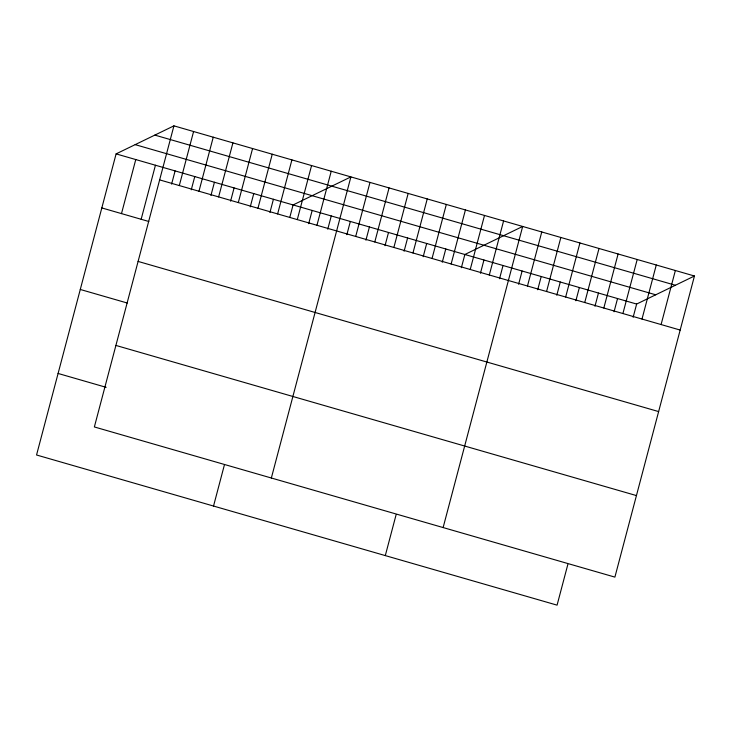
<?xml version="1.0" encoding="UTF-8"?>
<svg xmlns="http://www.w3.org/2000/svg" width="731" height="731" viewBox="0 0 731 731"><rect width="100%" height="100%" fill="white"/><g stroke="black" fill="none" stroke-linecap="round" stroke-linejoin="round"><path stroke-width="1.1" d="M173.923 125.851L94.363 426.95L614.899 577.115L694.45 276.007L173.923 125.851L116.101 153.885L36.55 454.993L557.077 605.149L567.85 564.387M121.492 213.607L135.765 159.559M141.156 219.282L155.438 165.233M171.602 184.139L175.102 170.908M179.305 185.564L193.587 131.525M191.266 189.813L194.766 176.582M198.969 191.239L213.251 137.2M210.93 195.488L214.43 182.247M218.633 196.913L232.915 142.865M230.594 201.162L234.094 187.922M238.297 202.588L252.579 148.539M250.258 206.836L253.758 193.596M257.961 208.262L272.243 154.214M269.922 212.502L273.421 199.271M277.625 213.927L291.907 159.888M213.534 506.044L224.298 465.281M289.878 217.07L293.085 204.945L350.898 176.902L271.347 478.01M297.289 219.602L311.57 165.562M308.674 223.686L312.174 210.446M316.952 225.276L331.234 171.228M327.762 229.187L331.262 215.956M346.85 234.697L350.341 221.456M355.705 236.451L369.987 182.412M365.929 240.197L369.429 226.966M374.793 241.961L389.075 187.913M385.018 245.707L388.517 232.467M393.881 247.462L408.163 193.423M404.106 251.208L407.606 237.977M412.969 252.972L427.242 198.923M423.194 256.718L426.685 243.487M432.048 258.472L446.33 204.433M442.273 262.228L445.773 248.988M451.137 263.982L465.419 209.934M385.301 555.597L396.074 514.834M461.362 267.729L464.861 254.498L522.674 226.455L443.123 527.563M470.225 269.492L484.507 215.444M480.45 273.239L483.949 259.998M489.313 274.993L503.586 220.954M499.538 278.739L503.029 265.508M518.617 284.249L522.117 271.009M527.48 286.004L541.762 231.965M537.705 289.75L541.205 276.519M546.569 291.514L560.851 237.465M556.794 295.26L560.293 282.02M565.657 297.014L579.93 242.975M575.882 300.761L579.372 287.53M584.736 302.524L599.018 248.476M594.97 306.271L598.461 293.03M603.824 308.025L618.106 253.986M614.049 311.771L617.549 298.54M622.913 313.535L637.194 259.487M633.137 317.281L636.637 304.05L694.45 276.007M642.001 319.045L656.274 264.997M661.089 324.546L675.362 270.507M154.844 135.107L675.371 285.264M135.18 144.637L655.716 294.794M116.101 153.885L636.637 304.05M159.641 179.89L680.168 330.056M101.828 207.933L148.804 221.484M138.104 261.424L658.631 411.58M80.282 289.467L127.258 303.018M115.909 345.425L636.436 495.581M58.087 373.459L106.159 387.329"/></g></svg>
